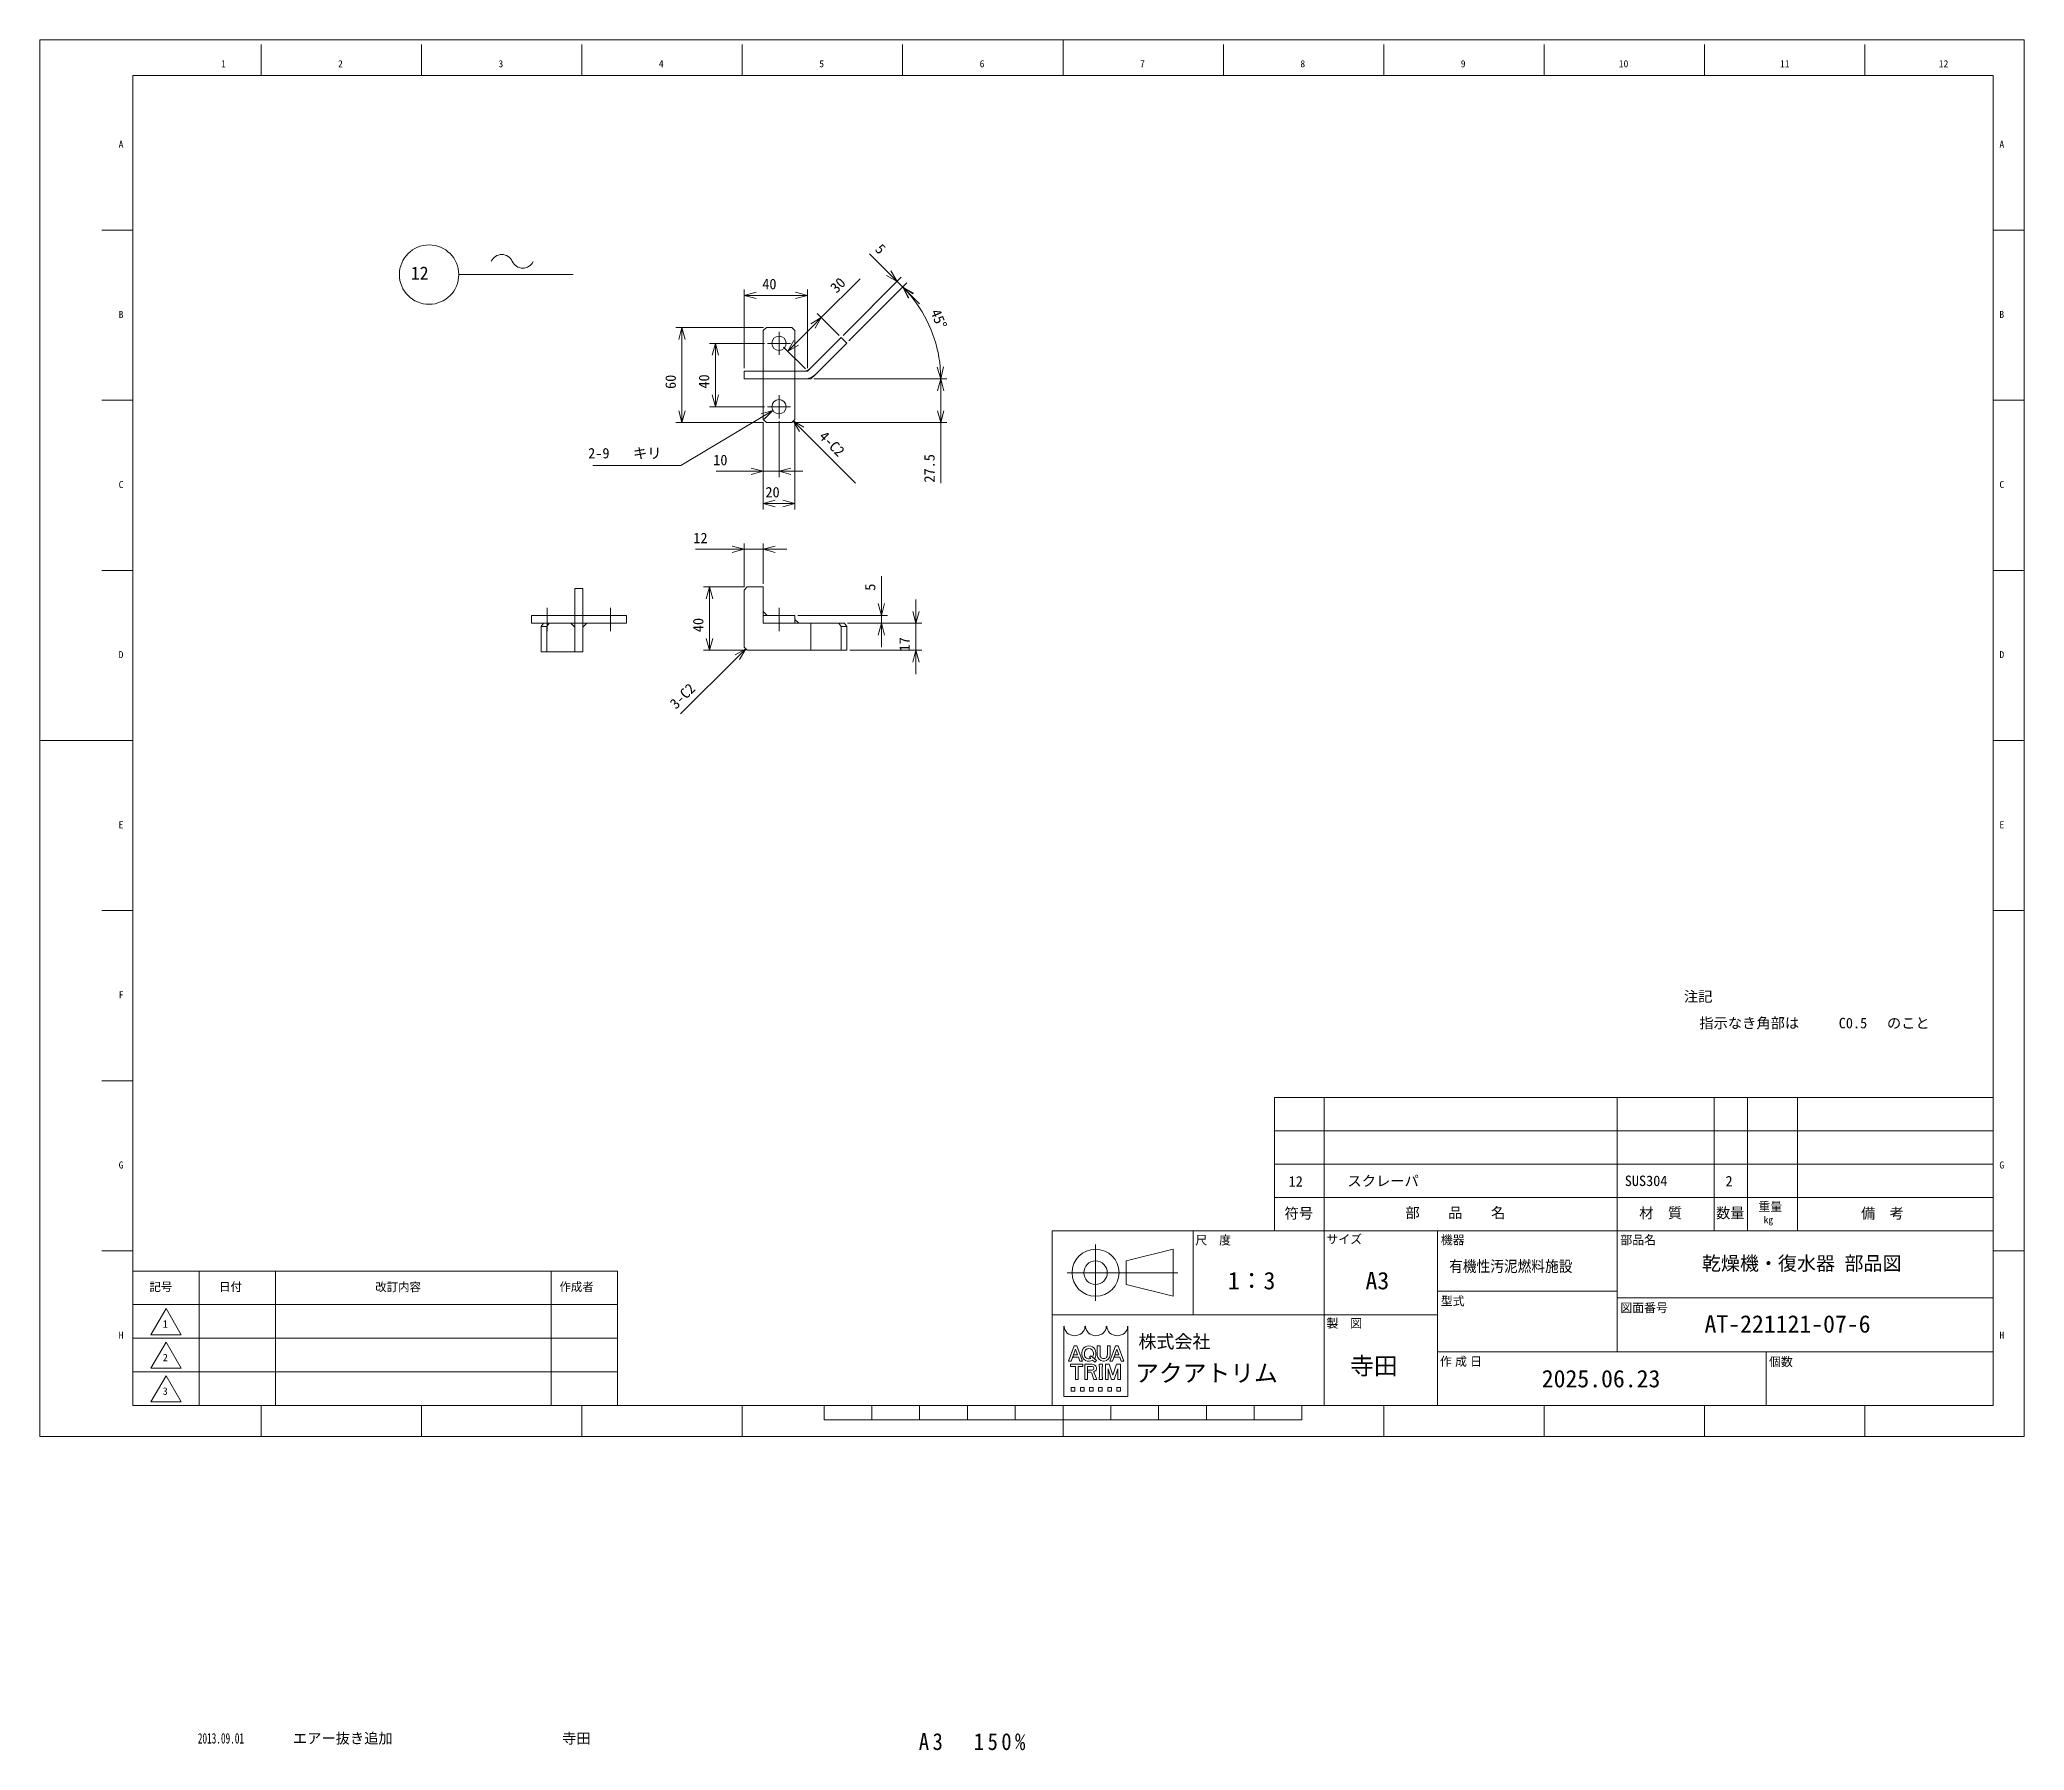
# Model space of a CAD drawing. Units: millimetres at full size. Extents: x -626 to 626, y -630 to 449.
import ezdxf
from ezdxf.enums import TextEntityAlignment as Align

# ---------------------------------------------------------------- set-up
doc = ezdxf.new("R2010")
doc.units = ezdxf.units.MM
doc.header["$LTSCALE"] = 4.84045
doc.linetypes.add('CHAIN2', pattern=[12, 9, -1, 1, -1])
for name, color, linetype, lineweight in [('0-0_90_FRAME', 2, 'Continuous', 9), ('0-1_91_BLANK', 6, 'Continuous', 9), ('0-2_08_DIM', 3, 'Continuous', 9), ('0-3_0', 134, 'Continuous', 9), ('0-4_05_CENTER', 2, 'CHAIN2', 9), ('0-5_04_HIDDEN', 7, 'Continuous', 9)]:
    doc.layers.add(name, color=color, linetype=linetype, lineweight=lineweight)
doc.layers.add('0-6_07_TEXT', color=3, linetype='Continuous')
doc.layers.add('0-8', color=7, linetype='Continuous')
doc.styles.add('ＭＳ ゴシック', font='')
doc.styles.add('ＭＳ Ｐゴシック', font='')
doc.styles.get('ＭＳ ゴシック').set_extended_font_data('MS Gothic')
doc.styles.get('ＭＳ Ｐゴシック').set_extended_font_data('MS PGothic')

# ---------------------------------------------------------------- blocks, each defined once
blk = doc.blocks.new('p1ba05')
at = {"layer": '0-2_08_DIM'}
for centre, start, end in [((-2.954, 0.285), 24.22764, 155.57578), ((0, 1.621), 204.22764, 335.57578)]:
    blk.add_arc(centre, 1.621, start, end, dxfattribs=at)
blk = doc.blocks.new('AM_BALLOON1')
at = {"layer": '0-2_08_DIM'}
blk.add_circle((0, 0), 5, dxfattribs=at)
blk = doc.blocks.new('_Open30')
at = {"layer": '0-2_08_DIM'}
blk.add_line((0, 0), (-1, 0), dxfattribs=at)
blk.add_lwpolyline([(-1, 0.2679), (0, 0), (-1, -0.2679)], dxfattribs=at)

msp = doc.modelspace()

# ---------------------------------------------------------------- linework, layer by layer
at = {"layer": '0-0_90_FRAME'}
for p, q in [((-486.544, 426.627), (-486.544, 446.23)), ((-385.321, 426.627), (-385.321, 446.23)), ((-284.098, 426.627), (-284.098, 446.23)), ((-182.874, 426.627), (-182.874, 446.23)), ((-81.651, 426.627), (-81.651, 446.23)), ((120.795, 426.627), (120.795, 446.23)), ((222.019, 426.627), (222.019, 446.23)), ((323.242, 426.627), (323.242, 446.23)), ((424.465, 426.627), (424.465, 446.23)), ((525.689, 426.627), (525.689, 446.23)), ((-567.497, 329.031), (-587.099, 329.031)), ((626.244, 329.031), (606.641, 329.031)), ((-567.497, 221.662), (-587.099, 221.662)), ((626.244, 221.662), (606.641, 221.662)), ((-567.497, 114.293), (-587.099, 114.293)), ((626.244, 114.293), (606.641, 114.293)), ((-567.497, -100.445), (-587.099, -100.445)), ((626.244, -100.445), (606.641, -100.445)), ((-567.497, -207.814), (-587.099, -207.814)), ((152.977, -218.466), (152.977, -302.466)), ((152.977, -218.466), (606.641, -218.466)), ((184.477, -218.466), (184.477, -302.466)), ((369.249, -218.466), (369.249, -302.466)), ((430.581, -218.466), (430.581, -302.466)), ((451.581, -218.466), (451.581, -302.466)), ((483.081, -218.466), (483.081, -302.466)), ((152.977, -239.466), (606.641, -239.466)), ((152.977, -260.466), (606.641, -260.466)), ((152.977, -281.466), (606.641, -281.466)), ((-567.497, -315.183), (-587.099, -315.183)), ((626.244, -315.183), (606.641, -315.183)), ((26.674, -375.219), (28.267, -375.219)), ((31.889, -384.779), (28.267, -375.219)), ((41.205, -380.946), (41.205, -375.219)), ((42.934, -375.219), (41.205, -375.219)), ((42.934, -380.598), (42.934, -375.219)), ((49.274, -380.946), (49.274, -375.219)), ((52.799, -375.219), (54.391, -375.219)), ((58.014, -384.779), (54.391, -375.219)), ((23.051, -384.825), (23.051, -384.779)), ((23.051, -384.825), (24.776, -384.825)), ((24.298, -386.746), (32.175, -386.746)), ((24.298, -386.746), (24.298, -388.091)), ((24.298, -388.091), (27.179, -388.091)), ((24.776, -384.825), (27.47, -377.258)), ((25.716, -382.292), (26.236, -380.832)), ((25.716, -382.292), (29.263, -382.292)), ((26.236, -380.832), (28.743, -380.832)), ((28.743, -380.832), (27.47, -377.258)), ((29.293, -388.091), (32.175, -388.091)), ((31.479, -379.445), (31.479, -380.598)), ((31.889, -384.825), (31.889, -384.779)), ((32.175, -386.746), (32.175, -388.091)), ((33.08, -379.558), (33.08, -380.481)), ((33.27, -386.746), (33.27, -396.352)), ((33.27, -386.746), (37.688, -386.746)), ((34.999, -388.091), (37.919, -388.091)), ((36.27, -382.278), (37.121, -381.374)), ((36.27, -382.278), (37.055, -383.041)), ((37.121, -381.374), (40.679, -384.306)), ((38.147, -382.174), (39.385, -383.194)), ((38.232, -384.187), (39.567, -385.487)), ((38.715, -379.558), (38.715, -380.481)), ((39.567, -385.487), (40.679, -384.306)), ((40.317, -379.445), (40.317, -380.598)), ((42.439, -386.746), (44.552, -386.746)), ((42.439, -386.746), (42.439, -388.091)), ((44.552, -386.746), (44.552, -388.091)), ((45.527, -384.825), (44.951, -384.825)), ((46.283, -386.746), (48.792, -386.746)), ((51.086, -393.723), (48.792, -386.746)), ((49.176, -384.825), (49.176, -384.779)), ((49.176, -384.825), (50.901, -384.825)), ((50.901, -384.825), (53.595, -377.258)), ((51.086, -393.723), (53.38, -386.746)), ((51.841, -382.292), (52.361, -380.832)), ((51.841, -382.292), (55.388, -382.292)), ((52.361, -380.832), (54.868, -380.832)), ((55.89, -386.746), (53.38, -386.746)), ((54.868, -380.832), (53.595, -377.258)), ((58.014, -384.825), (58.014, -384.779)), ((27.372, -396.352), (27.372, -388.283)), ((27.372, -396.352), (29.101, -396.352)), ((29.101, -396.352), (29.101, -388.283)), ((35.056, -391.8), (35.056, -390.455)), ((35.056, -390.455), (37.919, -390.455)), ((35.056, -391.8), (36.943, -391.8)), ((37.656, -392.281), (39.118, -396.352)), ((39.118, -396.352), (40.982, -396.352)), ((39.326, -392.221), (40.982, -396.275)), ((40.982, -396.275), (40.982, -396.352)), ((42.439, -396.352), (42.439, -395.007)), ((42.631, -394.815), (42.631, -388.283)), ((44.36, -394.815), (44.36, -388.283)), ((50.221, -396.352), (48.01, -389.628)), ((50.221, -396.352), (51.95, -396.352)), ((51.95, -396.352), (54.161, -389.628)), ((-486.544, -432.295), (-486.544, -412.78)), ((-385.321, -432.295), (-385.321, -412.78)), ((-284.098, -432.295), (-284.098, -412.78)), ((-182.874, -432.295), (-182.874, -412.78)), ((24.779, -401.383), (24.779, -403.688)), ((30.542, -401.383), (30.542, -403.688)), ((36.306, -401.383), (36.306, -403.688)), ((42.069, -401.383), (42.069, -403.688)), ((47.833, -401.383), (47.833, -403.688)), ((55.902, -401.383), (55.902, -403.688)), ((222.019, -432.295), (222.019, -412.78)), ((323.242, -432.295), (323.242, -412.78)), ((424.465, -432.295), (424.465, -412.78)), ((525.689, -432.295), (525.689, -412.78))]:
    msp.add_line(p, q, dxfattribs=at)
at = {"layer": '0-0_90_FRAME', "color": 6}
for p, q in [((19.572, 449.254), (19.572, 426.627)), ((-626.244, 6.924), (-567.497, 6.924)), ((626.244, 6.924), (606.641, 6.924)), ((-131.215, -421.827), (-131.215, -412.78)), ((-101.057, -421.827), (-101.057, -412.78)), ((-70.9, -421.827), (-70.9, -412.78)), ((-40.743, -421.827), (-40.743, -412.78)), ((-10.585, -421.827), (-10.585, -412.78)), ((19.572, -432.295), (19.572, -412.78)), ((49.73, -421.827), (49.73, -412.78)), ((79.887, -421.827), (79.887, -412.78)), ((110.044, -421.827), (110.044, -412.78)), ((140.202, -421.827), (140.202, -412.78)), ((170.359, -421.827), (170.359, -412.78)), ((-131.215, -421.827), (170.359, -421.827))]:
    msp.add_line(p, q, dxfattribs=at)
at = {"layer": '0-0_90_FRAME', "color": 134}
for p, q in [((40.114, -346.804), (40.114, -311.164)), ((101.742, -355.502), (101.742, -302.466)), ((184.477, -412.78), (184.477, -302.466)), ((255.963, -412.78), (255.963, -302.466)), ((369.249, -302.466), (369.249, -378.837)), ((-525.497, -412.78), (-525.497, -327.923)), ((-477.497, -412.78), (-477.497, -327.923)), ((-303.497, -412.78), (-303.497, -327.923)), ((22.294, -328.984), (92.089, -328.984)), ((-567.497, -349.137), (-261.497, -349.137)), ((255.963, -340.652), (369.249, -340.652)), ((369.249, -344.894), (606.641, -344.894)), ((255.963, -355.502), (12.642, -355.502)), ((-567.497, -370.351), (-261.497, -370.351)), ((255.963, -378.837), (606.641, -378.837)), ((463.37, -378.837), (463.37, -412.78)), ((-567.497, -391.566), (-261.497, -391.566))]:
    msp.add_line(p, q, dxfattribs=at)
at = {"layer": '0-0_90_FRAME', "color": 6}
msp.add_lwpolyline([(-567.497, -412.78), (606.641, -412.78), (606.641, 426.627), (-567.497, 426.627)], close=True, dxfattribs=at)
at = {"layer": '0-0_90_FRAME', "color": 134}
for points in [[(12.642, -412.78), (606.641, -412.78), (606.641, -302.466), (12.642, -302.466)], [(59.419, -321.559), (89.119, -314.134), (89.119, -343.834), (59.419, -336.409)], [(-567.497, -412.78), (-261.497, -412.78), (-261.497, -327.923), (-567.497, -327.923)], [(-556.043, -368.098), (-546.497, -351.563), (-536.951, -368.098)], [(-556.043, -389.313), (-546.497, -372.778), (-536.951, -389.313)], [(-556.043, -410.527), (-546.497, -393.992), (-536.951, -410.527)]]:
    msp.add_lwpolyline(points, close=True, dxfattribs=at)
at = {"layer": '0-0_90_FRAME'}
for points in [[(60.513, -362.767), (60.513, -407.146), (20.168, -407.146), (20.168, -362.767)], [(23.051, -384.825), (23.051, -384.779), (26.674, -375.219)], [(47.545, -380.598), (47.545, -375.219), (49.274, -375.219)], [(49.176, -384.825), (49.176, -384.779), (52.799, -375.219)], [(31.889, -384.825), (30.164, -384.825), (29.263, -382.292)], [(33.27, -396.352), (34.999, -396.352), (34.999, -388.091)], [(46.283, -386.746), (46.283, -396.352), (48.012, -396.352), (48.01, -389.628)], [(54.161, -389.628), (54.161, -396.352), (55.89, -396.352), (55.89, -386.746)], [(58.014, -384.825), (56.289, -384.825), (55.388, -382.292)], [(42.439, -396.352), (44.552, -396.352), (44.552, -395.007)], [(24.779, -401.383), (27.084, -401.383), (27.084, -403.688), (24.779, -403.688)], [(30.542, -401.383), (32.848, -401.383), (32.848, -403.688), (30.542, -403.688)], [(36.306, -401.383), (38.611, -401.383), (38.611, -403.688), (36.306, -403.688)], [(42.069, -401.383), (44.375, -401.383), (44.375, -403.688), (42.069, -403.688)], [(47.833, -401.383), (50.138, -401.383), (50.138, -403.688), (47.833, -403.688)], [(55.902, -401.383), (53.597, -401.383), (53.597, -403.688), (55.902, -403.688)]]:
    msp.add_lwpolyline(points, dxfattribs=at)
at = {"layer": '0-0_90_FRAME', "color": 134}
for radius in [14.85, 7.425]:
    msp.add_circle((40.114, -328.984), radius, dxfattribs=at)
at = {"layer": '0-0_90_FRAME'}
for centre, radius, start, end in [((20.168, -362.959), 0.192, 0, 90), ((33.616, -362.959), 0.192, 0, 180), ((33.616, -362.959), 0.192, 0, 90), ((47.065, -362.959), 0.192, 0, 180), ((60.513, -362.959), 0.192, 90, 180), ((27.179, -388.283), 0.192, 0, 90), ((29.293, -388.283), 0.192, 90, 180), ((37.878, -389.273), 1.183, 271.99706, 88.00294), ((45.266, -380.772), 4.065, 182.45003, 265.55526), ((42.439, -388.283), 0.192, 0, 90), ((46.363, -380.643), 3.43, 179.25279, 218.96457), ((45.239, -379.998), 3.198, 241.15773, 298.84227), ((44.552, -388.283), 0.192, 90, 180), ((45.212, -380.772), 4.065, 274.44474, 357.54997), ((44.115, -380.643), 3.43, 321.03543, 0.74721), ((36.943, -392.568), 0.768, 21.9283, 90), ((38.164, -392.697), 1.256, 22.27295, 58.55311), ((42.439, -394.815), 0.192, 270, 0), ((44.552, -394.815), 0.192, 180, 270)]:
    msp.add_arc(centre, radius, start, end, dxfattribs=at)
for centre, major_axis, ratio, start_param, end_param in [((26.892, -362.959), (-6.532, 0), 0.882353, 6.28318531, 9.42477796), ((40.34, -362.959), (-6.532, 0), 0.882353, 6.28318531, 9.42477796), ((53.789, -362.959), (-6.532, 0), 0.882353, 6.28318531, 9.42477796), ((35.898, -379.445), (-4.419, 0), 0.956522, 3.14159265, 6.28318531), ((35.898, -380.598), (-4.419, 0), 0.956522, 6.28318531, 8.41045586), ((35.898, -379.558), (2.818, 0), 0.994718, 6.28318531, 9.42477796), ((35.898, -380.485), (2.818, 0), 0.995036, 3.14159265, 5.13549259), ((37.688, -389.273), (-3.101, 0), 0.81482, 1.94406945, 4.71238898), ((35.898, -380.485), (2.818, 0), 0.995036, 5.63666712, 6.28318531), ((35.898, -380.598), (-4.419, 0), 0.956522, 2.48020459, 3.14159265)]:
    msp.add_ellipse(centre, major_axis=major_axis, ratio=ratio, start_param=start_param, end_param=end_param, dxfattribs=at)
at = {"layer": '0-1_91_BLANK'}
msp.add_lwpolyline([(-626.244, -432.295), (626.244, -432.295), (626.244, 449.254), (-626.244, 449.254)], close=True, dxfattribs=at)
at = {"layer": '0-2_08_DIM'}
for p, q in [((-90.441, 301.927), (-102.639, 314.125)), ((-361.723, 300.97), (-289.591, 300.97)), ((-181.655, 241.981), (-181.655, 291.651)), ((-141.655, 241.981), (-141.655, 291.651)), ((-132.952, 273.829), (-108.374, 298.407)), ((-119.116, 262.645), (-82.486, 299.276)), ((-115.581, 259.11), (-78.951, 295.74)), ((-115.581, 259.11), (-78.951, 295.74)), ((-81.602, 293.088), (-85.138, 296.624)), ((-149.155, 287.901), (-174.155, 287.901)), ((-121.768, 262.645), (-135.603, 276.481)), ((-76.299, 287.785), (-70.996, 282.482)), ((-169.53, 267.606), (-224.684, 267.606)), ((-148.861, 257.919), (-138.255, 268.526)), ((-220.934, 215.106), (-220.934, 260.106)), ((-168.871, 257.606), (-203.593, 257.606)), ((-142.981, 241.432), (-156.816, 255.267)), ((-199.843, 225.106), (-199.843, 250.106)), ((-137.709, 235.106), (-53.835, 235.106)), ((-137.709, 235.106), (-53.835, 235.106)), ((-57.585, 227.606), (-57.585, 215.106)), ((-168.871, 217.606), (-203.593, 217.606)), ((-169.53, 207.606), (-224.684, 207.606)), ((-169.655, 207.731), (-169.655, 173.08)), ((-169.655, 207.731), (-169.655, 152.764)), ((-159.655, 208.39), (-159.655, 173.08)), ((-149.78, 207.606), (-53.835, 207.606)), ((-149.655, 207.731), (-149.655, 152.764)), ((-145.352, 203.303), (-111.442, 169.393)), ((-57.585, 207.606), (-57.585, 169.356)), ((-177.155, 176.83), (-199.28, 176.83)), ((-159.655, 176.83), (-169.655, 176.83)), ((-152.155, 176.83), (-144.655, 176.83)), ((-157.155, 156.514), (-162.155, 156.514)), ((-189.155, 127.606), (-212.405, 127.606)), ((-181.655, 103.761), (-181.655, 131.356)), ((-169.655, 127.606), (-181.655, 127.606)), ((-169.655, 105.761), (-169.655, 131.356)), ((-162.155, 127.606), (-154.655, 127.606)), ((-181.53, 103.886), (-207.274, 103.886)), ((-95.001, 93.386), (-95.001, 110.636)), ((-203.524, 71.386), (-203.524, 96.386)), ((-73.286, 88.386), (-73.286, 95.886)), ((-147.78, 85.886), (-91.251, 85.886)), ((-116.446, 80.886), (-91.251, 80.886)), ((-116.446, 80.886), (-69.536, 80.886)), ((-95.001, 80.886), (-95.001, 85.886)), ((-73.286, 80.886), (-73.286, 63.886)), ((-181.53, 63.886), (-207.274, 63.886)), ((-115.032, 63.886), (-69.536, 63.886)), ((-95.001, 73.386), (-95.001, 65.886)), ((-185.959, 59.582), (-221.729, 23.812)), ((-73.286, 56.386), (-73.286, 48.886))]:
    msp.add_line(p, q, dxfattribs=at)
for points in [[(-143.726, 240.106), (-141.655, 240.106), (-140.191, 241.571)], [(-143.726, 235.106), (-139.584, 235.106), (-136.655, 238.035)], [(-277.215, 180.595), (-221.563, 180.595), (-169.955, 211.449)]]:
    msp.add_lwpolyline(points, dxfattribs=at)
msp.add_arc((-139.584, 235.106), 81.999, 5.24235, 39.75765, dxfattribs=at)
at = {"layer": '0-3_0'}
for p, q in [((-116.907, 257.784), (-136.655, 238.035)), ((-149.655, 240.106), (-143.726, 240.106)), ((-181.655, 235.106), (-169.655, 235.106)), ((-143.726, 235.106), (-149.655, 235.106)), ((-181.655, 101.886), (-179.655, 103.886)), ((-181.655, 101.886), (-181.655, 65.886)), ((-169.655, 103.886), (-179.655, 103.886)), ((-169.655, 85.886), (-169.655, 103.886)), ((-308.268, 80.886), (-309.683, 78.886)), ((-309.683, 78.886), (-309.683, 62.886)), ((-149.655, 80.886), (-149.655, 85.886)), ((-309.683, 62.886), (-288.469, 62.886)), ((-179.655, 63.886), (-181.655, 65.886))]:
    msp.add_line(p, q, dxfattribs=at)
at = {"layer": '0-3_0', "color": 3}
msp.add_line((-139.584, 80.886), (-139.584, 63.886), dxfattribs=at)
at = {"layer": '0-3_0'}
for points in [[(-167.655, 267.606), (-151.655, 267.606), (-149.655, 265.606), (-149.655, 209.606), (-151.655, 207.606), (-167.655, 207.606), (-169.655, 209.606), (-169.655, 265.606)], [(-288.469, 102.886), (-283.469, 102.886), (-283.469, 62.886), (-288.469, 62.886)], [(-169.655, 85.886), (-149.655, 85.886), (-149.655, 80.886), (-169.655, 80.886)]]:
    msp.add_lwpolyline(points, close=True, dxfattribs=at)
for points in [[(-140.191, 241.571), (-120.442, 261.32), (-116.907, 257.784)], [(-169.655, 240.106), (-181.655, 240.106), (-181.655, 235.106)], [(-288.469, 80.886), (-315.969, 80.886), (-315.969, 85.886), (-288.469, 85.886)], [(-283.469, 85.886), (-255.97, 85.886), (-255.97, 80.886), (-283.469, 80.886)], [(-179.655, 63.886), (-116.907, 63.886), (-116.907, 78.886)], [(-149.655, 80.886), (-118.321, 80.886), (-116.907, 78.886)]]:
    msp.add_lwpolyline(points, dxfattribs=at)
at = {"layer": '0-3_0', "color": 3}
for points in [[(-169.655, 85.886), (-167.155, 85.886), (-169.655, 88.386)], [(-288.469, 80.886), (-288.469, 78.386), (-290.969, 80.886)], [(-283.469, 80.886), (-283.469, 78.386), (-280.969, 80.886)], [(-149.655, 80.886), (-147.155, 80.886), (-149.655, 83.386)]]:
    msp.add_lwpolyline(points, close=True, dxfattribs=at)
at = {"layer": '0-3_0'}
for centre in [(-159.655, 257.606), (-159.655, 217.606)]:
    msp.add_circle(centre, 4.5, dxfattribs=at)
for radius in [5, 10]:
    msp.add_arc((-143.726, 245.106), radius, 270, 315, dxfattribs=at)
at = {"layer": '0-4_05_CENTER'}
for p, q in [((-159.655, 250.265), (-159.655, 264.947)), ((-152.314, 257.606), (-166.996, 257.606)), ((-152.314, 217.606), (-166.996, 217.606)), ((-159.655, 210.265), (-159.655, 224.947)), ((-305.969, 76.023), (-305.969, 90.695)), ((-265.969, 76.023), (-265.969, 90.695)), ((-159.655, 76.023), (-159.655, 90.695))]:
    msp.add_line(p, q, dxfattribs=at)
at = {"layer": '0-5_04_HIDDEN'}
for p, q in [((-169.655, 240.106), (-149.655, 240.106)), ((-169.655, 235.106), (-149.655, 235.106)), ((-309.683, 78.886), (-306.147, 78.886)), ((-304.733, 80.886), (-306.147, 78.886)), ((-306.147, 78.886), (-306.147, 62.886)), ((-288.469, 85.886), (-283.469, 85.886)), ((-288.469, 80.886), (-283.469, 80.886)), ((-121.856, 80.886), (-120.442, 78.886)), ((-120.442, 63.886), (-120.442, 78.886)), ((-116.907, 78.886), (-120.442, 78.886))]:
    msp.add_line(p, q, dxfattribs=at)

# ---------------------------------------------------------------- block references
at = {"layer": '0-2_08_DIM'}
for name, p, xscale, yscale in [('AM_BALLOON1', (-380.495, 300.985), 3.75, 3.75), ('p1ba05', (-321.35, 305.073), 4.5, 4.5), ('_Open30', (-141.655, 287.901), 7.5, 7.5), ('_Open30', (-169.655, 176.83), 7.5, 7.5), ('_Open30', (-149.655, 156.514), 7.5, 7.5), ('_Open30', (-181.655, 127.606), 7.5, 7.5)]:
    msp.add_blockref(name, p, dxfattribs=dict(at, xscale=xscale, yscale=yscale))
at = {"layer": '0-2_08_DIM', "xscale": 7.5, "yscale": 7.5}
for p, rotation in [((-85.138, 296.624), 315), ((-181.655, 287.901), 180), ((-81.602, 293.088), 132.37882), ((-81.602, 293.088), 135), ((-220.934, 267.606), 90), ((-132.952, 273.829), 45), ((-199.843, 257.606), 90), ((-154.165, 252.616), 225), ((-57.585, 235.106), 272.62118), ((-57.585, 235.106), 90), ((-220.934, 207.606), 270), ((-199.843, 217.606), 270), ((-163.518, 215.297), 30.87304), ((-57.585, 207.606), 270), ((-150.655, 208.606), 135), ((-159.655, 176.83), 180), ((-169.655, 156.514), 180), ((-169.655, 127.606), 180), ((-203.524, 103.886), 90), ((-95.001, 85.886), 270), ((-73.286, 80.886), 270), ((-95.001, 80.886), 90), ((-203.524, 63.886), 270), ((-180.655, 64.886), 45), ((-73.286, 63.886), 90)]:
    msp.add_blockref('_Open30', p, dxfattribs=dict(at, rotation=rotation))

# ---------------------------------------------------------------- texts
at = {"layer": '0-0_90_FRAME', "color": 134}
for s, height, style, p in [('1', 4.435, 'ＭＳ ゴシック', (-511.747, 430.532)), ('2', 4.435, 'ＭＳ ゴシック', (-437.949, 430.532)), ('3', 4.435, 'ＭＳ ゴシック', (-336.726, 430.532)), ('4', 4.435, 'ＭＳ ゴシック', (-235.503, 430.532)), ('5', 4.435, 'ＭＳ ゴシック', (-134.279, 430.532)), ('6', 4.435, 'ＭＳ ゴシック', (-33.056, 430.532)), ('7', 4.435, 'ＭＳ ゴシック', (68.167, 430.532)), ('8', 4.435, 'ＭＳ ゴシック', (169.391, 430.532)), ('9', 4.435, 'ＭＳ ゴシック', (270.614, 430.532)), ('10', 4.435, 'ＭＳ ゴシック', (370.325, 430.532)), ('11', 4.435, 'ＭＳ ゴシック', (472.052, 430.532)), ('12', 4.435, 'ＭＳ ゴシック', (572.268, 430.532)), ('A', 4.435, 'ＭＳ ゴシック', (-576.402, 379.691)), ('A', 4.435, 'ＭＳ ゴシック', (610.538, 379.691)), ('B', 4.435, 'ＭＳ ゴシック', (-576.402, 272.322)), ('B', 4.435, 'ＭＳ ゴシック', (610.538, 272.322)), ('C', 4.435, 'ＭＳ ゴシック', (-576.402, 164.953)), ('C', 4.435, 'ＭＳ ゴシック', (610.538, 164.953)), ('D', 4.435, 'ＭＳ ゴシック', (-576.402, 57.584)), ('D', 4.435, 'ＭＳ ゴシック', (610.538, 57.584)), ('E', 4.435, 'ＭＳ ゴシック', (-576.402, -49.785)), ('E', 4.435, 'ＭＳ ゴシック', (610.538, -49.785)), ('F', 4.435, 'ＭＳ ゴシック', (-576.402, -157.154)), ('G', 4.435, 'ＭＳ ゴシック', (-576.402, -264.523)), ('G', 4.435, 'ＭＳ ゴシック', (610.538, -264.523)), ('尺\u3000度', 5.499, 'ＭＳ Ｐゴシック', (103.087, -312.858)), ('サイズ', 5.499, 'ＭＳ Ｐゴシック', (185.823, -312.299)), ('機器', 5.499, 'ＭＳ Ｐゴシック', (258.002, -312.735)), ('部品名', 5.499, 'ＭＳ Ｐゴシック', (371.287, -312.735)), ('乾燥機・復水器 部品図', 8.798, 'ＭＳ ゴシック', (422.768, -330.098)), ('記号', 5.279, 'ＭＳ Ｐゴシック', (-556.97, -342.13)), ('日付', 5.279, 'ＭＳ Ｐゴシック', (-513, -342.13)), ('改訂内容', 5.279, 'ＭＳ Ｐゴシック', (-414.443, -342.253)), ('作成者', 5.279, 'ＭＳ Ｐゴシック', (-298.206, -342.13)), ('1：3', 11, 'ＭＳ ゴシック', (123.617, -342.772)), ('A3', 11, 'ＭＳ ゴシック', (210.474, -342.772)), ('型式', 5.499, 'ＭＳ Ｐゴシック', (258.002, -351.295)), ('図面番号', 5.499, 'ＭＳ Ｐゴシック', (371.287, -355.538)), ('1', 4.666, 'ＭＳ ゴシック', (-548.565, -365.016)), ('製\u3000図', 5.499, 'ＭＳ Ｐゴシック', (185.823, -365.335)), ('AT-221121-07-6', 11, 'ＭＳ ゴシック', (424.433, -370.106)), ('H', 4.435, 'ＭＳ ゴシック', (-576.402, -371.892)), ('H', 4.435, 'ＭＳ ゴシック', (610.538, -371.892)), ('2', 4.666, 'ＭＳ ゴシック', (-548.565, -386.23)), ('寺田', 11, 'ＭＳ ゴシック', (200.728, -396.564)), ('作 成 日', 5.499, 'ＭＳ Ｐゴシック', (257.484, -389.391)), ('個数', 5.499, 'ＭＳ Ｐゴシック', (465.151, -389.599)), ('2025.06.23', 11, 'ＭＳ ゴシック', (321.716, -404.632)), ('3', 4.666, 'ＭＳ ゴシック', (-548.565, -407.444))]:
    msp.add_text(s, height=height, dxfattribs=dict(at, style=style)).set_placement(p, align=Align.BOTTOM_LEFT)
at = {"layer": '0-0_90_FRAME', "color": 3, "style": 'ＭＳ ゴシック'}
for s, height, p in [('12', 6.598, (161.955, -276.599)), ('スクレーパ', 6.598, (199.108, -276.367)), ('SUS304', 6.598, (374.083, -276.248)), ('2', 6.598, (437.674, -276.448)), ('符号', 6.598, (159.391, -296.746)), ('部\u3000\u3000品\u3000\u3000名', 6.598, (235.688, -296.42)), ('材\u3000質', 6.598, (383.254, -296.528)), ('数量', 6.598, (431.684, -296.596)), ('重量', 5.499, (458.441, -291.687)), ('備  考', 6.598, (523.222, -296.746)), ('kg', 4.399, (461.756, -299.026)), ('エアー抜き追加', 6.598, (-466.458, -628.106)), ('寺田', 6.598, (-296.548, -628.106))]:
    msp.add_text(s, height=height, dxfattribs=at).set_placement(p, align=Align.BOTTOM_LEFT)
at = {"layer": '0-0_90_FRAME', "color": 134, "style": 'ＭＳ ゴシック', "width": 0.9}
msp.add_text('有機性汚泥燃料施設', height=7.038, dxfattribs=at).set_placement((263.285, -330.529), align=Align.BOTTOM_LEFT)
at = {"layer": '0-0_90_FRAME', "style": 'ＭＳ ゴシック'}
for s, height, p in [('株式会社', 8.315, (67.216, -379.078)), ('アクアトリム', 11, (65.127, -401.107))]:
    msp.add_text(s, height=height, dxfattribs=at).set_placement(p, align=Align.BOTTOM_LEFT)
at = {"layer": '0-0_90_FRAME', "color": 3, "style": 'ＭＳ ゴシック', "width": 0.65}
msp.add_text('2013.09.01', height=6.598, dxfattribs=at).set_placement((-526.433, -628.106), align=Align.BOTTOM_LEFT)
at = {"layer": '0-2_08_DIM', "style": 'ＭＳ ゴシック'}
for s, rotation, p in [('5', 315, (-100.892, 315.038)), ('30', 45, (-121.992, 287.44)), ('45°', 292.5, (-66.025, 276.709)), ('60', 90, (-222.809, 228.821)), ('40', 90, (-201.718, 229.035)), ('4-C2', 315, (-136.292, 196.895)), ('27.5', 90, (-59.466, 169.731)), ('5', 90, (-96.882, 101.475)), ('40', 90, (-205.399, 75.314)), ('17', 90, (-75.161, 63.171)), ('3-C2', 45, (-223.244, 24.948))]:
    msp.add_text(s, height=6.598, rotation=rotation, dxfattribs=at).set_placement(p, align=Align.BOTTOM_LEFT)
at = {"layer": '0-2_08_DIM'}
for s, style, p in [('40', 'ＭＳ ゴシック', (-170.227, 289.776)), ('2-9', 'ＭＳ ゴシック', (-280.102, 182.983)), ('キリ', 'ＭＳ Ｐゴシック', (-251.816, 182.983)), ('10', 'ＭＳ ゴシック', (-201.182, 178.705)), ('20', 'ＭＳ ゴシック', (-168.227, 158.389)), ('12', 'ＭＳ ゴシック', (-213.745, 129.481))]:
    msp.add_text(s, height=6.598, dxfattribs=dict(at, style=style)).set_placement(p, align=Align.BOTTOM_LEFT)
at = {"layer": '0-3_0', "style": 'ＭＳ ゴシック'}
msp.add_text('12', height=8.248, dxfattribs=at).set_placement((-392.013, 295.36), align=Align.BOTTOM_LEFT)
at = {"layer": '0-6_07_TEXT'}
for s, style, p in [('注記', 'ＭＳ Ｐゴシック', (411.435, -159.951)), ('\u3000指示なき角部は', 'ＭＳ Ｐゴシック', (412.155, -176.688)), ('C0.5', 'ＭＳ ゴシック', (509.13, -176.688)), ('のこと', 'ＭＳ Ｐゴシック', (539.559, -176.688))]:
    msp.add_text(s, height=6.598, dxfattribs=dict(at, style=style)).set_placement(p, align=Align.BOTTOM_LEFT)
at = {"layer": '0-8', "insert": (-71.454, -630.411), "char_height": 10.65, "attachment_point": 7, "style": 'ＭＳ ゴシック'}
msp.add_mtext('\\T1.33;\\W0.9;A3\u3000150%', dxfattribs=at)

doc.saveas('drawing.dxf')
